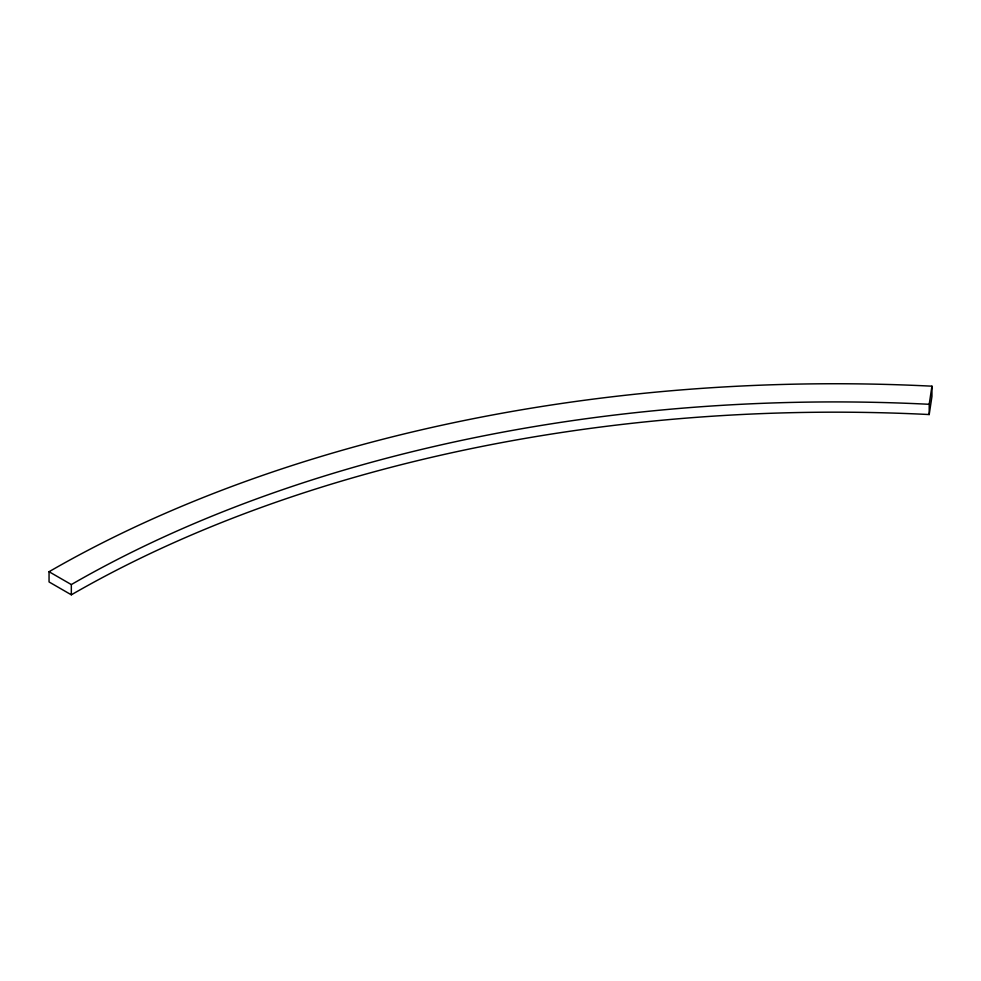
<?xml version="1.0" encoding="UTF-8"?>
<svg xmlns="http://www.w3.org/2000/svg" width="981" height="981" viewBox="0 0 981 981"><rect width="100%" height="100%" fill="white"/><g stroke="black" fill="none" stroke-linecap="round" stroke-linejoin="round"><path stroke-width="1.47" d="M929.203 414.546L929.203 404.295L931.95 386.183A1111.596 641.77 0 0 0 49.05 571.715L49.05 581.954L71.331 594.817A1080.093 623.585 0 0 1 929.203 414.546L931.95 396.434L931.95 386.183M49.05 571.715L71.331 584.566A1080.093 623.585 0 0 1 929.203 404.295M71.331 584.566L71.331 594.817"/></g></svg>
